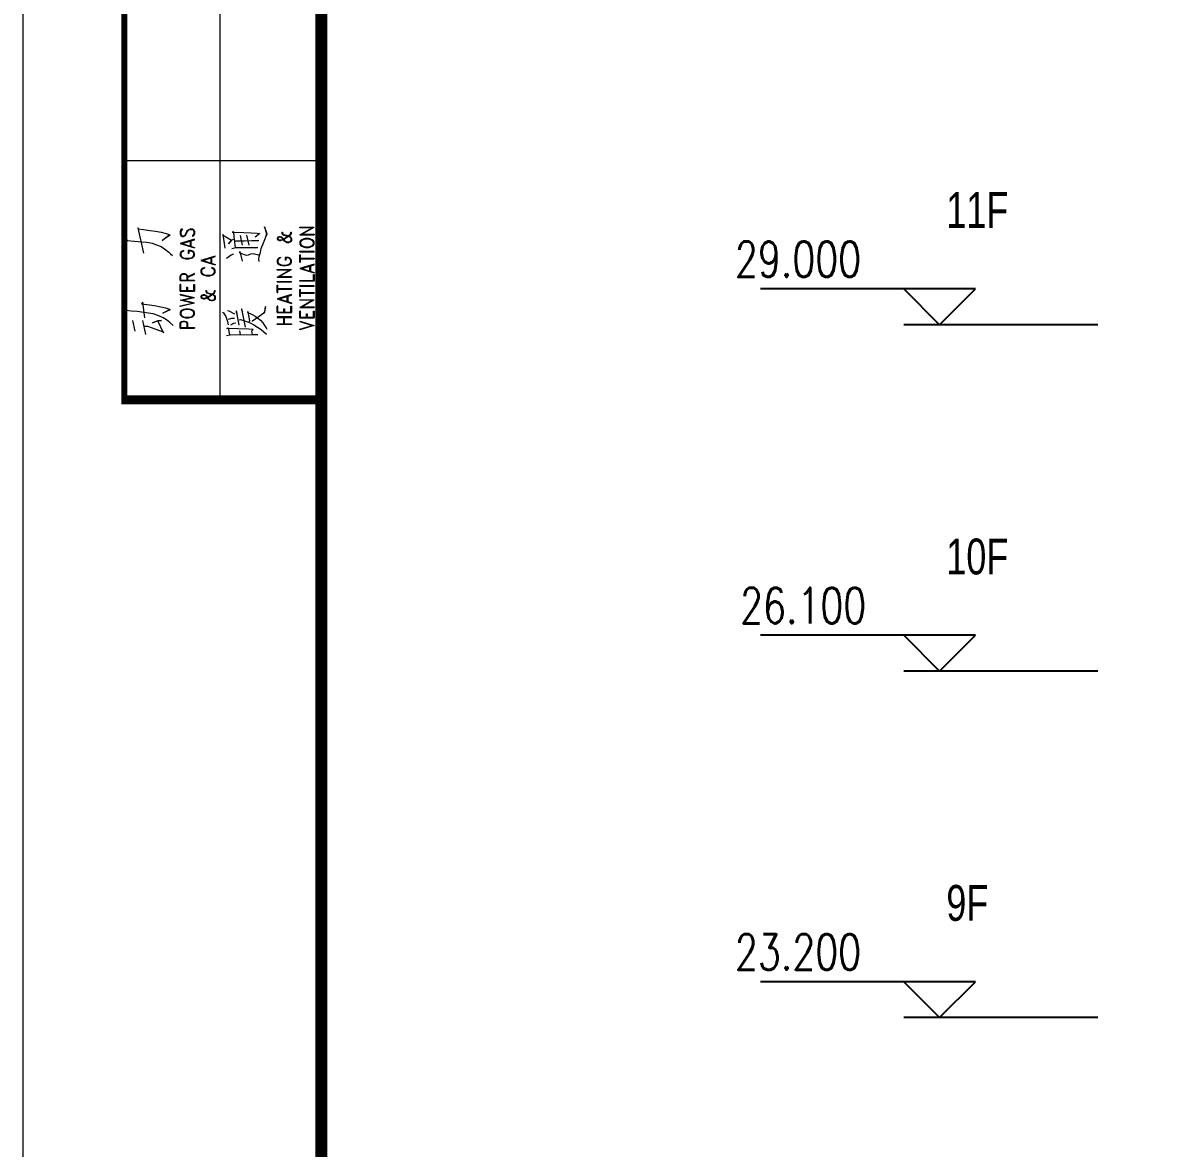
# Model space of a CAD drawing. Extents: x 1332633 to 1595679, y 264824 to 640777.
# Drawn here: x 1424807 to 1434321, y 296235 to 305657 of the extents above; entities that cross this region are included whole.
import ezdxf
from ezdxf.enums import TextEntityAlignment as Align

# ---------------------------------------------------------------- set-up
doc = ezdxf.new("R2010")
doc.units = 0
doc.header["$LTSCALE"] = 1000
doc.header["$MEASUREMENT"] = 0
doc.layers.add('_公共_图框', color=4, linetype='CONTINUOUS', lineweight=5)
doc.layers.add('PUB_TEXT', color=7, linetype='CONTINUOUS', lineweight=13)
for name, color, linetype in [('A-Hz1汉字注明（平、立面、房间名称等）', 7, 'CONTINUOUS'), ('DIM_ELEV', 3, 'CONTINUOUS'), ('hatch', 251, 'CONTINUOUS')]:
    doc.layers.add(name, color=color, linetype=linetype)
doc.styles.add('_TCH_DIM', font='SIMPLEX', dxfattribs={"width": 0.8, "bigfont": 'HZTXT'})
doc.styles.add('sunyat', font='3yromanc.shx', dxfattribs={"width": 0.75, "bigfont": '3yhztxt.shx'})
doc.styles.add('图框文字', font='SIMKAI.TTF')

# ---------------------------------------------------------------- blocks, each defined once
blk = doc.blocks.new('tk22')
at = {"layer": '_公共_图框'}
for p, q in [((-82350, 57200), (-82350, 35200)), ((-81500, 37200), (-83150, 37200)), ((-83033.3, 36639.7), (-83035.9, 36632.1)), ((-83035.9, 36632.1), (-82989.3, 36627)), ((-82985.9, 36427.9), (-83033.3, 36639.7)), ((-82665.5, 36632), (-82676.7, 36623)), ((-82665.5, 36632), (-82665.5, 36623)), ((-82608.3, 36627.8), (-82596.6, 36632)), ((-82596.6, 36632), (-82579.7, 36632)), ((-82579.7, 36632), (-82568.5, 36623)), ((-81975.9, 36648.2), (-81959.8, 36590.5)), ((-81953.9, 36590.5), (-81975.9, 36648.2)), ((-81681, 36646.5), (-81560.7, 36646.5)), ((-81681, 36641.4), (-81681, 36646.5)), ((-81577.6, 36641.4), (-81681, 36641.4)), ((-81681, 36582.1), (-81577.6, 36641.4)), ((-81664.1, 36587.2), (-81560.7, 36646.5)), ((-83136.7, 36523.6), (-83124, 36536.3)), ((-83124, 36536.3), (-83127.4, 36533.8)), ((-83127.4, 36533.8), (-83064.7, 36528.7)), ((-82989.3, 36627), (-82935.9, 36619.3)), ((-82935.9, 36619.3), (-82888.4, 36611.7)), ((-82888.4, 36611.7), (-82841, 36604.1)), ((-82841, 36604.1), (-82800.3, 36593.9)), ((-82831.7, 36533.8), (-82774.9, 36582.1)), ((-82765.6, 36579.5), (-82831.7, 36533.8)), ((-82800.3, 36593.9), (-82774.9, 36583.8)), ((-82774.9, 36583.8), (-82765.6, 36579.5)), ((-82676.7, 36623), (-82682.5, 36609.2)), ((-82682.5, 36609.2), (-82682.5, 36591.2)), ((-82682.5, 36591.2), (-82676.7, 36577.4)), ((-82562.7, 36545.6), (-82682.5, 36509.1)), ((-82670.8, 36618.8), (-82676.7, 36609.2)), ((-82676.7, 36609.2), (-82676.7, 36591.2)), ((-82676.7, 36591.2), (-82670.8, 36577.4)), ((-82676.7, 36577.4), (-82665.5, 36568.4)), ((-82665.5, 36623), (-82670.8, 36618.8)), ((-82670.8, 36577.4), (-82665.5, 36572.7)), ((-82665.5, 36572.7), (-82653.9, 36572.7)), ((-82665.5, 36568.4), (-82653.9, 36568.4)), ((-82665.5, 36509.1), (-82562.7, 36540.9)), ((-82653.9, 36572.7), (-82642.7, 36577.4)), ((-82653.9, 36568.4), (-82642.7, 36572.7)), ((-82642.7, 36577.4), (-82636.9, 36586.4)), ((-82642.7, 36572.7), (-82636.9, 36577.4)), ((-82636.9, 36586.4), (-82625.2, 36609.2)), ((-82636.9, 36577.4), (-82631.1, 36586.4)), ((-82631.1, 36586.4), (-82619.4, 36609.2)), ((-82625.2, 36609.2), (-82619.4, 36618.8)), ((-82619.4, 36618.8), (-82608.3, 36627.8)), ((-82619.4, 36609.2), (-82614.1, 36618.8)), ((-82614.1, 36618.8), (-82608.3, 36623)), ((-82608.3, 36623), (-82596.6, 36627.8)), ((-82596.6, 36627.8), (-82579.7, 36627.8)), ((-82591.3, 36481.5), (-82591.3, 36536.1)), ((-82579.7, 36627.8), (-82573.8, 36623)), ((-82573.8, 36582.2), (-82579.7, 36577.4)), ((-82568.5, 36577.4), (-82579.7, 36568.4)), ((-82579.7, 36577.4), (-82579.7, 36568.4)), ((-82573.8, 36623), (-82568.5, 36609.2)), ((-82568.5, 36591.2), (-82573.8, 36582.2)), ((-82568.5, 36623), (-82562.7, 36609.2)), ((-82568.5, 36609.2), (-82568.5, 36591.2)), ((-82562.7, 36591.2), (-82568.5, 36577.4)), ((-82562.7, 36609.2), (-82562.7, 36591.2)), ((-82562.7, 36540.9), (-82562.7, 36545.6)), ((-82321.6, 36585.5), (-82328.4, 36582.9)), ((-82328.4, 36582.9), (-82253, 36537.2)), ((-82306.3, 36469.4), (-82321.6, 36585.5)), ((-82277.5, 36507.5), (-82249.6, 36539.7)), ((-82253, 36537.2), (-82277.5, 36507.5)), ((-82249.6, 36539.7), (-82236.9, 36544.8)), ((-82233.5, 36608.3), (-82246.2, 36603.2)), ((-82246.2, 36603.2), (-82148.7, 36600.7)), ((-82230.9, 36565.1), (-82233.5, 36608.3)), ((-82224.1, 36520.2), (-82230.9, 36565.1)), ((-82161.4, 36494.8), (-82176.7, 36575.3)), ((-82148.7, 36600.7), (-82088.6, 36598.2)), ((-82142.8, 36532.9), (-82066.5, 36535.5)), ((-82104.7, 36494.8), (-82123.3, 36580.4)), ((-82088.6, 36598.2), (-82038.6, 36595.6)), ((-82044.5, 36530.4), (-82082.6, 36535.5)), ((-82066.5, 36535.5), (-82064, 36535.5)), ((-82064, 36535.5), (-82022.5, 36535.5)), ((-82016.6, 36593.1), (-82054.7, 36562.6)), ((-82022.5, 36535.5), (-82044.5, 36530.4)), ((-82038.6, 36595.6), (-82016.6, 36593.1)), ((-81985.2, 36515.1), (-81969.1, 36557.5)), ((-81969.1, 36557.5), (-81953.9, 36590.5)), ((-81959.8, 36590.5), (-81966.6, 36562.6)), ((-81864.9, 36561.7), (-81870.8, 36552.4)), ((-81870.8, 36552.4), (-81870.8, 36548.2)), ((-81870.8, 36548.2), (-81864.9, 36538.9)), ((-81853.9, 36566), (-81864.9, 36561.7)), ((-81859.8, 36561.7), (-81864.9, 36552.4)), ((-81853.9, 36561.7), (-81864.9, 36557.5)), ((-81864.9, 36552.4), (-81864.9, 36548.2)), ((-81864.9, 36548.2), (-81859.8, 36538.9)), ((-81864.9, 36543.1), (-81853.9, 36538.9)), ((-81864.9, 36538.9), (-81853.9, 36534.6)), ((-81842, 36566), (-81853.9, 36566)), ((-81842, 36561.7), (-81853.9, 36561.7)), ((-81853.9, 36538.9), (-81842, 36538.9)), ((-81853.9, 36534.6), (-81842, 36534.6)), ((-81831, 36561.7), (-81842, 36566)), ((-81831, 36557.5), (-81842, 36561.7)), ((-81842, 36538.9), (-81825.1, 36543.1)), ((-81842, 36534.6), (-81825.1, 36538.9)), ((-81831, 36603.2), (-81831, 36593.9)), ((-81831, 36603.2), (-81825.1, 36603.2)), ((-81831, 36593.9), (-81825.1, 36584.6)), ((-81819.1, 36552.4), (-81831, 36561.7)), ((-81825.1, 36552.4), (-81831, 36557.5)), ((-81825.1, 36603.2), (-81825.1, 36593.9)), ((-81825.1, 36593.9), (-81819.1, 36584.6)), ((-81825.1, 36588.8), (-81814, 36584.6)), ((-81825.1, 36584.6), (-81814, 36580.4)), ((-81825.1, 36543.1), (-81808.1, 36552.4)), ((-81808.1, 36529.5), (-81825.1, 36552.4)), ((-81825.1, 36538.9), (-81808.1, 36548.2)), ((-81802.2, 36529.5), (-81819.1, 36552.4)), ((-81814, 36584.6), (-81779.3, 36575.3)), ((-81814, 36580.4), (-81779.3, 36571.1)), ((-81808.1, 36552.4), (-81774.2, 36575.3)), ((-81808.1, 36548.2), (-81774.2, 36571.1)), ((-81779.3, 36575.3), (-81768.3, 36571.1)), ((-81779.3, 36571.1), (-81768.3, 36566)), ((-81774.2, 36575.3), (-81762.4, 36584.6)), ((-81774.2, 36571.1), (-81756.4, 36584.6)), ((-81768.3, 36571.1), (-81756.4, 36561.7)), ((-81768.3, 36566), (-81762.4, 36561.7)), ((-81762.4, 36584.6), (-81756.4, 36593.9)), ((-81762.4, 36561.7), (-81756.4, 36552.4)), ((-81756.4, 36534.6), (-81762.4, 36525.3)), ((-81756.4, 36603.2), (-81751.3, 36603.2)), ((-81756.4, 36593.9), (-81756.4, 36603.2)), ((-81756.4, 36584.6), (-81751.3, 36593.9)), ((-81756.4, 36561.7), (-81751.3, 36552.4)), ((-81756.4, 36552.4), (-81756.4, 36534.6)), ((-81751.3, 36534.6), (-81756.4, 36525.3)), ((-81751.3, 36593.9), (-81751.3, 36603.2)), ((-81751.3, 36552.4), (-81751.3, 36534.6)), ((-81681, 36582.1), (-81560.7, 36582.1)), ((-81664.1, 36541.4), (-81675.1, 36532.1)), ((-81652.2, 36541.4), (-81669.2, 36532.1)), ((-81664.1, 36587.2), (-81560.7, 36587.2)), ((-81652.2, 36545.6), (-81664.1, 36541.4)), ((-81635.3, 36550.7), (-81652.2, 36545.6)), ((-81635.3, 36545.6), (-81652.2, 36541.4)), ((-81606.4, 36550.7), (-81635.3, 36550.7)), ((-81606.4, 36545.6), (-81635.3, 36545.6)), ((-81589.5, 36545.6), (-81606.4, 36550.7)), ((-81589.5, 36541.4), (-81606.4, 36545.6)), ((-81577.6, 36541.4), (-81589.5, 36545.6)), ((-81572.6, 36532.1), (-81589.5, 36541.4)), ((-81566.6, 36532.1), (-81577.6, 36541.4)), ((-81560.7, 36587.2), (-81560.7, 36582.1)), ((-83064.7, 36528.7), (-83002, 36523.6)), ((-83002, 36523.6), (-82960.5, 36521.1)), ((-82960.5, 36521.1), (-82916.4, 36510.9)), ((-82916.4, 36510.9), (-82879.1, 36498.2)), ((-82879.1, 36498.2), (-82841, 36483.8)), ((-82841, 36483.8), (-82813, 36463.4)), ((-82813, 36463.4), (-82778.3, 36438)), ((-82778.3, 36438), (-82762.2, 36422.8)), ((-82682.5, 36509.1), (-82562.7, 36472.5)), ((-82665.5, 36444.9), (-82676.7, 36435.9)), ((-82665.5, 36440.1), (-82670.8, 36435.9)), ((-82665.5, 36509.1), (-82562.7, 36476.7)), ((-82653.9, 36449.7), (-82665.5, 36444.9)), ((-82653.9, 36444.9), (-82665.5, 36440.1)), ((-82653.9, 36449.7), (-82653.9, 36444.9)), ((-82614.1, 36449.7), (-82614.1, 36426.9)), ((-82591.3, 36449.7), (-82614.1, 36449.7)), ((-82608.3, 36444.9), (-82608.3, 36426.9)), ((-82591.3, 36444.9), (-82608.3, 36444.9)), ((-82596.6, 36486.3), (-82596.6, 36531.8)), ((-82579.7, 36444.9), (-82591.3, 36449.7)), ((-82579.7, 36440.1), (-82591.3, 36444.9)), ((-82568.5, 36435.9), (-82579.7, 36444.9)), ((-82573.8, 36435.9), (-82579.7, 36440.1)), ((-82562.7, 36476.7), (-82562.7, 36472.5)), ((-82249.6, 36466.8), (-82214.8, 36474.5)), ((-82218.2, 36474.5), (-82224.1, 36520.2)), ((-82220.8, 36532.9), (-82142.8, 36532.9)), ((-82214.8, 36474.5), (-82073.3, 36474.5)), ((-82180.1, 36442.3), (-82186.9, 36434.6)), ((-82161.4, 36360.9), (-82180.1, 36442.3)), ((-82054.7, 36469.4), (-82086, 36474.5)), ((-82073.3, 36474.5), (-82032.7, 36474.5)), ((-82032.7, 36474.5), (-82054.7, 36469.4)), ((-82010.6, 36434.6), (-82003.8, 36466.8)), ((-82003.8, 36466.8), (-81985.2, 36515.1)), ((-81797.1, 36520.2), (-81808.1, 36529.5)), ((-81797.1, 36525.3), (-81802.2, 36529.5)), ((-81785.2, 36520.2), (-81797.1, 36525.3)), ((-81785.2, 36516), (-81797.1, 36520.2)), ((-81774.2, 36520.2), (-81785.2, 36520.2)), ((-81774.2, 36516), (-81785.2, 36516)), ((-81762.4, 36525.3), (-81774.2, 36520.2)), ((-81762.4, 36520.2), (-81774.2, 36516)), ((-81756.4, 36525.3), (-81762.4, 36520.2)), ((-81675.1, 36532.1), (-81681, 36522.8)), ((-81681, 36522.8), (-81681, 36505)), ((-81681, 36505), (-81681, 36505)), ((-81681, 36505), (-81675.1, 36495.6)), ((-81681, 36444.8), (-81560.7, 36444.8)), ((-81681, 36440.6), (-81681, 36444.8)), ((-81681, 36440.6), (-81560.7, 36440.6)), ((-81669.2, 36532.1), (-81675.1, 36518.5)), ((-81675.1, 36518.5), (-81675.1, 36509.2)), ((-81675.1, 36509.2), (-81675.1, 36509.2)), ((-81675.1, 36509.2), (-81669.2, 36495.6)), ((-81675.1, 36495.6), (-81664.1, 36486.3)), ((-81669.2, 36495.6), (-81652.2, 36486.3)), ((-81664.1, 36486.3), (-81652.2, 36482.1)), ((-81652.2, 36486.3), (-81635.3, 36482.1)), ((-81652.2, 36482.1), (-81635.3, 36477)), ((-81635.3, 36482.1), (-81606.4, 36482.1)), ((-81635.3, 36477), (-81606.4, 36477)), ((-81606.4, 36482.1), (-81589.5, 36486.3)), ((-81606.4, 36477), (-81589.5, 36482.1)), ((-81589.5, 36486.3), (-81572.6, 36495.6)), ((-81589.5, 36482.1), (-81577.6, 36486.3)), ((-81577.6, 36486.3), (-81566.6, 36495.6)), ((-81566.6, 36518.5), (-81572.6, 36532.1)), ((-81572.6, 36495.6), (-81566.6, 36509.2)), ((-81560.7, 36522.8), (-81566.6, 36532.1)), ((-81566.6, 36509.2), (-81566.6, 36518.5)), ((-81566.6, 36495.6), (-81560.7, 36505)), ((-81560.7, 36505), (-81560.7, 36522.8)), ((-81560.7, 36440.6), (-81560.7, 36444.8)), ((-82762.2, 36422.8), (-82746.9, 36407.5)), ((-82676.7, 36435.9), (-82682.5, 36426.9)), ((-82682.5, 36426.9), (-82682.5, 36408.3)), ((-82682.5, 36408.3), (-82676.7, 36399.3)), ((-82670.8, 36435.9), (-82676.7, 36426.9)), ((-82676.7, 36426.9), (-82676.7, 36408.3)), ((-82676.7, 36408.3), (-82670.8, 36399.3)), ((-82676.7, 36399.3), (-82665.5, 36390.3)), ((-82670.8, 36399.3), (-82665.5, 36394.6)), ((-82665.5, 36394.6), (-82653.9, 36390.3)), ((-82665.5, 36390.3), (-82653.9, 36385.5)), ((-82653.9, 36390.3), (-82636.9, 36385.5)), ((-82653.9, 36385.5), (-82636.9, 36380.8)), ((-82636.9, 36385.5), (-82608.3, 36385.5)), ((-82636.9, 36380.8), (-82608.3, 36380.8)), ((-82608.3, 36426.9), (-82614.1, 36426.9)), ((-82608.3, 36385.5), (-82591.3, 36390.3)), ((-82608.3, 36380.8), (-82591.3, 36385.5)), ((-82591.3, 36390.3), (-82579.7, 36394.6)), ((-82591.3, 36385.5), (-82579.7, 36390.3)), ((-82579.7, 36394.6), (-82573.8, 36399.3)), ((-82579.7, 36390.3), (-82568.5, 36399.3)), ((-82568.5, 36426.9), (-82573.8, 36435.9)), ((-82573.8, 36399.3), (-82568.5, 36408.3)), ((-82562.7, 36426.9), (-82568.5, 36435.9)), ((-82568.5, 36408.3), (-82568.5, 36426.9)), ((-82568.5, 36399.3), (-82562.7, 36408.3)), ((-82562.7, 36408.3), (-82562.7, 36426.9)), ((-82388, 36403.5), (-82507.8, 36366.9)), ((-82507.8, 36366.9), (-82388, 36330.5)), ((-82490.8, 36366.9), (-82388, 36399.1)), ((-82490.8, 36366.9), (-82388, 36334.9)), ((-82422.2, 36344.2), (-82422.2, 36389.8)), ((-82416.5, 36339.5), (-82416.5, 36394.4)), ((-82388, 36399.1), (-82388, 36403.5)), ((-82293.6, 36386.3), (-82255.5, 36414.3)), ((-82255.5, 36414.3), (-82233.5, 36421.9)), ((-82186.9, 36434.6), (-82167.4, 36427)), ((-82167.4, 36427), (-82139.4, 36414.3)), ((-82139.4, 36414.3), (-82126.7, 36411.8)), ((-82126.7, 36411.8), (-82110.6, 36414.3)), ((-82110.6, 36414.3), (-82092, 36421.9)), ((-82092, 36421.9), (-82069.9, 36424.5)), ((-82069.9, 36424.5), (-82038.6, 36416.8)), ((-82038.6, 36416.8), (-82019.9, 36411.8)), ((-82022.5, 36378.7), (-82019.9, 36401.6)), ((-82019.9, 36358.4), (-82022.5, 36378.7)), ((-82019.9, 36401.6), (-82010.6, 36434.6)), ((-81864.9, 36378.7), (-81870.8, 36370.2)), ((-81870.8, 36370.2), (-81870.8, 36351.6)), ((-81870.8, 36351.6), (-81864.9, 36342.3)), ((-81853.9, 36388), (-81864.9, 36378.7)), ((-81859.8, 36378.7), (-81864.9, 36370.2)), ((-81864.9, 36370.2), (-81864.9, 36351.6)), ((-81864.9, 36351.6), (-81859.8, 36342.3)), ((-81853.9, 36383.8), (-81859.8, 36378.7)), ((-81842, 36392.3), (-81853.9, 36388)), ((-81842, 36388), (-81853.9, 36383.8)), ((-81842, 36392.3), (-81842, 36388)), ((-81802.2, 36392.3), (-81802.2, 36370.2)), ((-81779.3, 36392.3), (-81802.2, 36392.3)), ((-81797.1, 36370.2), (-81802.2, 36370.2)), ((-81797.1, 36388), (-81797.1, 36370.2)), ((-81779.3, 36388), (-81797.1, 36388)), ((-81768.3, 36388), (-81779.3, 36392.3)), ((-81768.3, 36383.8), (-81779.3, 36388)), ((-81756.4, 36378.7), (-81768.3, 36388)), ((-81762.4, 36378.7), (-81768.3, 36383.8)), ((-81756.4, 36370.2), (-81762.4, 36378.7)), ((-81762.4, 36342.3), (-81756.4, 36351.6)), ((-81751.3, 36370.2), (-81756.4, 36378.7)), ((-81756.4, 36351.6), (-81756.4, 36370.2)), ((-81756.4, 36342.3), (-81751.3, 36351.6)), ((-81751.3, 36351.6), (-81751.3, 36370.2)), ((-81681, 36413.4), (-81675.1, 36413.4)), ((-81681, 36354.1), (-81681, 36413.4)), ((-81681, 36354.1), (-81675.1, 36354.1)), ((-81675.1, 36354.1), (-81675.1, 36413.4)), ((-81675.1, 36385.5), (-81560.7, 36385.5)), ((-81675.1, 36381.3), (-81560.7, 36381.3)), ((-81560.7, 36385.5), (-81560.7, 36381.3)), ((-82682.5, 36235), (-82676.7, 36248.2)), ((-82676.7, 36248.2), (-82670.8, 36253)), ((-82676.7, 36235), (-82670.8, 36248.2)), ((-82670.8, 36253), (-82659.7, 36257.8)), ((-82670.8, 36248.2), (-82659.7, 36253)), ((-82659.7, 36257.8), (-82642.7, 36257.8)), ((-82659.7, 36253), (-82642.7, 36253)), ((-82642.7, 36257.8), (-82631.1, 36253)), ((-82642.7, 36253), (-82631.1, 36248.2)), ((-82631.1, 36253), (-82625.2, 36248.2)), ((-82631.1, 36248.2), (-82625.2, 36235)), ((-82625.2, 36248.2), (-82619.4, 36235)), ((-82562.7, 36257.8), (-82619.4, 36230.2)), ((-82619.4, 36225.5), (-82562.7, 36253)), ((-82562.7, 36253), (-82562.7, 36257.8)), ((-82502.3, 36293.9), (-82507.8, 36284.8)), ((-82507.8, 36284.8), (-82507.8, 36266.5)), ((-82507.8, 36266.5), (-82502.3, 36257.2)), ((-82490.8, 36302.9), (-82502.3, 36293.9)), ((-82496.5, 36293.9), (-82502.3, 36284.8)), ((-82502.3, 36284.8), (-82502.3, 36266.5)), ((-82502.3, 36266.5), (-82496.5, 36257.2)), ((-82502.3, 36257.2), (-82490.8, 36248.2)), ((-82490.8, 36298.5), (-82496.5, 36293.9)), ((-82496.5, 36257.2), (-82479.3, 36248.2)), ((-82479.3, 36307.5), (-82490.8, 36302.9)), ((-82479.3, 36302.9), (-82490.8, 36298.5)), ((-82490.8, 36248.2), (-82479.3, 36243.6)), ((-82479.3, 36307.5), (-82479.3, 36302.9)), ((-82479.3, 36248.2), (-82462.1, 36243.6)), ((-82433.7, 36243.6), (-82416.5, 36248.2)), ((-82416.5, 36302.9), (-82416.5, 36307.5)), ((-82405.2, 36302.9), (-82416.5, 36307.5)), ((-82405.2, 36298.5), (-82416.5, 36302.9)), ((-82416.5, 36248.2), (-82399.5, 36257.2)), ((-82416.5, 36243.6), (-82405.2, 36248.2)), ((-82393.8, 36293.9), (-82405.2, 36302.9)), ((-82399.5, 36293.9), (-82405.2, 36298.5)), ((-82405.2, 36248.2), (-82393.8, 36257.2)), ((-82393.8, 36284.8), (-82399.5, 36293.9)), ((-82399.5, 36257.2), (-82393.8, 36266.5)), ((-82388, 36284.8), (-82393.8, 36293.9)), ((-82393.8, 36266.5), (-82393.8, 36284.8)), ((-82393.8, 36257.2), (-82388, 36266.5)), ((-82388, 36334.9), (-82388, 36330.5)), ((-82388, 36266.5), (-82388, 36284.8)), ((-81870.8, 36292.3), (-81751.3, 36292.3)), ((-81870.8, 36287.2), (-81870.8, 36292.3)), ((-81768.3, 36287.2), (-81870.8, 36287.2)), ((-81870.8, 36227.9), (-81768.3, 36287.2)), ((-81864.9, 36342.3), (-81853.9, 36333)), ((-81859.8, 36342.3), (-81853.9, 36338)), ((-81853.9, 36338), (-81842, 36333)), ((-81853.9, 36333), (-81842, 36328.7)), ((-81853.9, 36233), (-81751.3, 36292.3)), ((-81842, 36333), (-81825.1, 36328.7)), ((-81842, 36328.7), (-81825.1, 36324.5)), ((-81825.1, 36328.7), (-81797.1, 36328.7)), ((-81825.1, 36324.5), (-81797.1, 36324.5)), ((-81797.1, 36328.7), (-81779.3, 36333)), ((-81797.1, 36324.5), (-81779.3, 36328.7)), ((-81779.3, 36333), (-81768.3, 36338)), ((-81779.3, 36328.7), (-81768.3, 36333)), ((-81768.3, 36338), (-81762.4, 36342.3)), ((-81768.3, 36333), (-81756.4, 36342.3)), ((-81560.7, 36335.5), (-81681, 36299.1)), ((-81681, 36299.1), (-81560.7, 36262.6)), ((-81664.1, 36299.1), (-81560.7, 36331.3)), ((-81664.1, 36299.1), (-81560.7, 36266.9)), ((-81595.4, 36276.2), (-81595.4, 36321.9)), ((-81589.5, 36271.9), (-81589.5, 36326.2)), ((-81566.6, 36249.1), (-81560.7, 36249.1)), ((-81566.6, 36198.2), (-81566.6, 36249.1)), ((-81560.7, 36331.3), (-81560.7, 36335.5)), ((-81560.7, 36266.9), (-81560.7, 36262.6)), ((-81560.7, 36249.1), (-81560.7, 36194)), ((-82682.5, 36198.4), (-82682.5, 36235)), ((-82682.5, 36198.4), (-82562.7, 36198.4)), ((-82676.7, 36166.1), (-82682.5, 36166.1)), ((-82682.5, 36111.5), (-82682.5, 36166.1)), ((-82676.7, 36202.7), (-82676.7, 36235)), ((-82676.7, 36202.7), (-82562.7, 36202.7)), ((-82676.7, 36115.7), (-82676.7, 36166.1)), ((-82625.2, 36235), (-82625.2, 36202.7)), ((-82619.4, 36235), (-82619.4, 36202.7)), ((-82568.5, 36166.1), (-82562.7, 36166.1)), ((-82568.5, 36115.7), (-82568.5, 36166.1)), ((-82562.7, 36202.7), (-82562.7, 36198.4)), ((-82562.7, 36166.1), (-82562.7, 36111.5)), ((-82479.3, 36243.6), (-82462.1, 36238.9)), ((-82462.1, 36243.6), (-82433.7, 36243.6)), ((-82462.1, 36238.9), (-82433.7, 36238.9)), ((-82433.7, 36238.9), (-82416.5, 36243.6)), ((-81870.8, 36227.9), (-81751.3, 36227.9)), ((-81870.8, 36191.5), (-81751.3, 36191.5)), ((-81870.8, 36187.2), (-81870.8, 36191.5)), ((-81870.8, 36187.2), (-81751.3, 36187.2)), ((-81870.8, 36159.3), (-81864.9, 36159.3)), ((-81870.8, 36099.9), (-81870.8, 36159.3)), ((-81864.9, 36099.9), (-81864.9, 36159.3)), ((-81853.9, 36233), (-81751.3, 36233)), ((-81751.3, 36233), (-81751.3, 36227.9)), ((-81751.3, 36187.2), (-81751.3, 36191.5)), ((-81681, 36198.2), (-81566.6, 36198.2)), ((-81681, 36194), (-81681, 36198.2)), ((-81560.7, 36194), (-81681, 36194)), ((-81681, 36157.6), (-81560.7, 36157.6)), ((-81681, 36152.5), (-81681, 36157.6)), ((-81560.7, 36194), (-81560.7, 36194)), ((-81560.7, 36152.5), (-81560.7, 36157.6)), ((-82682.5, 36111.5), (-82562.7, 36111.5)), ((-82682.5, 36083.9), (-82562.7, 36056.4)), ((-82682.5, 36083.9), (-82682.5, 36079.2)), ((-82682.5, 36079.2), (-82579.7, 36056.4)), ((-82676.7, 36115.7), (-82568.5, 36115.7)), ((-82625.2, 36143.3), (-82619.4, 36143.3)), ((-82625.2, 36115.7), (-82625.2, 36143.3)), ((-82619.4, 36143.3), (-82619.4, 36115.7)), ((-82502.3, 36074.6), (-82507.8, 36065.4)), ((-82507.8, 36065.4), (-82507.8, 36060.7)), ((-82507.8, 36060.7), (-82502.3, 36051.7)), ((-82490.8, 36079), (-82502.3, 36074.6)), ((-82496.5, 36074.6), (-82502.3, 36065.4)), ((-82490.8, 36074.6), (-82502.3, 36070)), ((-82502.3, 36065.4), (-82502.3, 36060.7)), ((-82502.3, 36060.7), (-82496.5, 36051.7)), ((-82479.3, 36079), (-82490.8, 36079)), ((-82479.3, 36074.6), (-82490.8, 36074.6)), ((-82467.9, 36074.6), (-82479.3, 36079)), ((-82467.9, 36070), (-82479.3, 36074.6)), ((-82467.9, 36115.6), (-82462.1, 36115.6)), ((-82467.9, 36115.6), (-82467.9, 36106.6)), ((-82467.9, 36106.6), (-82462.1, 36097.3)), ((-82456.4, 36065.4), (-82467.9, 36074.6)), ((-82462.1, 36065.4), (-82467.9, 36070)), ((-82462.1, 36115.6), (-82462.1, 36106.6)), ((-82462.1, 36106.6), (-82456.4, 36097.3)), ((-82462.1, 36102), (-82450.9, 36097.3)), ((-82462.1, 36097.3), (-82450.9, 36092.7)), ((-82462.1, 36056.3), (-82445.1, 36065.4)), ((-82445.1, 36042.6), (-82462.1, 36065.4)), ((-82462.1, 36051.7), (-82445.1, 36060.7)), ((-82439.4, 36042.6), (-82456.4, 36065.4)), ((-82450.9, 36097.3), (-82416.5, 36088.3)), ((-82450.9, 36092.7), (-82416.5, 36083.7)), ((-82445.1, 36065.4), (-82410.7, 36088.3)), ((-82445.1, 36060.7), (-82410.7, 36083.7)), ((-82416.5, 36088.3), (-82405.2, 36083.7)), ((-82416.5, 36083.7), (-82405.2, 36079)), ((-82410.7, 36088.3), (-82399.5, 36097.3)), ((-82410.7, 36083.7), (-82393.8, 36097.3)), ((-82405.2, 36083.7), (-82393.8, 36074.6)), ((-82405.2, 36079), (-82399.5, 36074.6)), ((-82399.5, 36097.3), (-82393.8, 36106.6)), ((-82399.5, 36074.6), (-82393.8, 36065.4)), ((-82393.8, 36115.6), (-82388, 36115.6)), ((-82393.8, 36106.6), (-82393.8, 36115.6)), ((-82393.8, 36097.3), (-82388, 36106.6)), ((-82393.8, 36074.6), (-82388, 36065.4)), ((-82393.8, 36065.4), (-82393.8, 36047.1)), ((-82388, 36106.6), (-82388, 36115.6)), ((-82388, 36065.4), (-82388, 36047.1)), ((-81870.8, 36099.9), (-81864.9, 36099.9)), ((-81751.3, 36082.1), (-81870.8, 36045.7)), ((-81864.9, 36132.1), (-81751.3, 36132.1)), ((-81864.9, 36127.9), (-81751.3, 36127.9)), ((-81853.9, 36045.7), (-81751.3, 36077.1)), ((-81785.2, 36022.8), (-81785.2, 36068.6)), ((-81779.3, 36017.8), (-81779.3, 36072.8)), ((-81751.3, 36132.1), (-81751.3, 36127.9)), ((-81751.3, 36077.1), (-81751.3, 36082.1)), ((-81681, 36152.5), (-81560.7, 36152.5)), ((-81681, 36125.4), (-81675.1, 36125.4)), ((-81681, 36066), (-81681, 36125.4)), ((-81681, 36066), (-81675.1, 36066)), ((-81675.1, 36066), (-81675.1, 36125.4)), ((-81675.1, 36098.2), (-81560.7, 36098.2)), ((-81675.1, 36093.2), (-81560.7, 36093.2)), ((-81560.7, 36098.2), (-81560.7, 36093.2)), ((-82995.2, 36017.8), (-83004.5, 36005)), ((-83004.5, 36005), (-82960.5, 36000)), ((-82976.6, 35886.4), (-82995.2, 36017.8)), ((-82960.5, 36000), (-82897.8, 35989.8)), ((-82897.8, 35989.8), (-82844.4, 35979.6)), ((-82844.4, 35979.6), (-82803.7, 35969.5)), ((-82803.7, 35969.5), (-82771.5, 35959.3)), ((-82682.5, 36033.6), (-82579.7, 36056.4)), ((-82579.7, 36010.8), (-82682.5, 36033.6)), ((-82682.5, 35988), (-82579.7, 36010.8)), ((-82562.7, 36010.8), (-82682.5, 35983.2)), ((-82682.5, 35983.2), (-82682.5, 35988)), ((-82665.5, 36033.6), (-82562.7, 36056.4)), ((-82562.7, 36010.8), (-82665.5, 36033.6)), ((-82502.3, 36056.3), (-82490.8, 36051.7)), ((-82502.3, 36051.7), (-82490.8, 36047.1)), ((-82490.8, 36051.7), (-82479.3, 36051.7)), ((-82490.8, 36047.1), (-82479.3, 36047.1)), ((-82479.3, 36051.7), (-82462.1, 36056.3)), ((-82479.3, 36047.1), (-82462.1, 36051.7)), ((-82433.7, 36033.4), (-82445.1, 36042.6)), ((-82433.7, 36038), (-82439.4, 36042.6)), ((-82422.2, 36033.4), (-82433.7, 36038)), ((-82422.2, 36028.7), (-82433.7, 36033.4)), ((-82410.7, 36033.4), (-82422.2, 36033.4)), ((-82410.7, 36028.7), (-82422.2, 36028.7)), ((-82399.5, 36038), (-82410.7, 36033.4)), ((-82399.5, 36033.4), (-82410.7, 36028.7)), ((-82393.8, 36047.1), (-82399.5, 36038)), ((-82393.8, 36038), (-82399.5, 36033.4)), ((-82388, 36047.1), (-82393.8, 36038)), ((-82164.8, 35963.5), (-82167.4, 35955.9)), ((-82136, 35809.3), (-82164.8, 35963.5)), ((-81969.1, 35981.3), (-81975.9, 35938.1)), ((-81972.5, 35935.6), (-81969.1, 35981.3)), ((-81870.8, 36045.7), (-81751.3, 36008.4)), ((-81864.9, 35985.6), (-81870.8, 35985.6)), ((-81870.8, 35931.3), (-81870.8, 35985.6)), ((-81864.9, 35935.6), (-81864.9, 35985.6)), ((-81853.9, 36045.7), (-81751.3, 36013.5)), ((-81814, 35963.5), (-81808.1, 35963.5)), ((-81814, 35935.6), (-81814, 35963.5)), ((-81808.1, 35963.5), (-81808.1, 35935.6)), ((-81756.4, 35985.6), (-81751.3, 35985.6)), ((-81756.4, 35935.6), (-81756.4, 35985.6)), ((-81751.3, 36013.5), (-81751.3, 36008.4)), ((-81751.3, 35985.6), (-81751.3, 35931.3)), ((-81681, 36038.9), (-81560.7, 36038.9)), ((-81681, 36033.9), (-81681, 36038.9)), ((-81577.6, 36033.9), (-81681, 36033.9)), ((-81681, 35974.5), (-81577.6, 36033.9)), ((-81681, 35974.5), (-81560.7, 35974.5)), ((-81664.1, 35978.8), (-81560.7, 36038.9)), ((-81664.1, 35978.8), (-81560.7, 35978.8)), ((-81560.7, 35978.8), (-81560.7, 35974.5)), ((-83092.6, 35944), (-83134.2, 35949.1)), ((-83042.7, 35939.8), (-83092.6, 35944)), ((-82985.9, 35932.2), (-83042.7, 35939.8)), ((-82947.8, 35927.1), (-82985.9, 35932.2)), ((-82907.1, 35919.5), (-82947.8, 35927.1)), ((-82859.6, 35904.2), (-82907.1, 35919.5)), ((-82825.7, 35886.4), (-82859.6, 35904.2)), ((-82828.3, 35927.1), (-82771.5, 35956.7)), ((-82765.6, 35954.2), (-82828.3, 35927.1)), ((-82796.9, 35871.2), (-82825.7, 35886.4)), ((-82769, 35849.1), (-82796.9, 35871.2)), ((-82771.5, 35959.3), (-82765.6, 35954.2)), ((-82676.7, 35942.4), (-82682.5, 35933.4)), ((-82682.5, 35933.4), (-82682.5, 35914.8)), ((-82682.5, 35914.8), (-82682.5, 35914.8)), ((-82682.5, 35914.8), (-82676.7, 35905.8)), ((-82665.5, 35951.4), (-82676.7, 35942.4)), ((-82670.8, 35942.4), (-82676.7, 35928.6)), ((-82676.7, 35928.6), (-82676.7, 35919.6)), ((-82676.7, 35919.6), (-82676.7, 35919.6)), ((-82676.7, 35919.6), (-82670.8, 35905.8)), ((-82676.7, 35905.8), (-82665.5, 35896.8)), ((-82653.9, 35951.4), (-82670.8, 35942.4)), ((-82670.8, 35905.8), (-82653.9, 35896.8)), ((-82653.9, 35956.2), (-82665.5, 35951.4)), ((-82665.5, 35896.8), (-82653.9, 35892)), ((-82636.9, 35960.4), (-82653.9, 35956.2)), ((-82636.9, 35956.2), (-82653.9, 35951.4)), ((-82653.9, 35896.8), (-82636.9, 35892)), ((-82653.9, 35892), (-82636.9, 35887.3)), ((-82608.3, 35960.4), (-82636.9, 35960.4)), ((-82608.3, 35956.2), (-82636.9, 35956.2)), ((-82636.9, 35892), (-82608.3, 35892)), ((-82636.9, 35887.3), (-82608.3, 35887.3)), ((-82591.3, 35956.2), (-82608.3, 35960.4)), ((-82591.3, 35951.4), (-82608.3, 35956.2)), ((-82608.3, 35892), (-82591.3, 35896.8)), ((-82608.3, 35887.3), (-82591.3, 35892)), ((-82579.7, 35951.4), (-82591.3, 35956.2)), ((-82573.8, 35942.4), (-82591.3, 35951.4)), ((-82591.3, 35896.8), (-82573.8, 35905.8)), ((-82591.3, 35892), (-82579.7, 35896.8)), ((-82568.5, 35942.4), (-82579.7, 35951.4)), ((-82579.7, 35896.8), (-82568.5, 35905.8)), ((-82568.5, 35928.6), (-82573.8, 35942.4)), ((-82573.8, 35905.8), (-82568.5, 35919.6)), ((-82562.7, 35933.4), (-82568.5, 35942.4)), ((-82568.5, 35919.6), (-82568.5, 35928.6)), ((-82568.5, 35905.8), (-82562.7, 35914.8)), ((-82562.7, 35914.8), (-82562.7, 35933.4)), ((-82328.4, 35935.6), (-82319, 35927.9)), ((-82319, 35927.9), (-82299.6, 35897.4)), ((-82299.6, 35897.4), (-82286.8, 35857.6)), ((-82286.8, 35948.3), (-82275, 35945.7)), ((-82277.5, 35875.4), (-82249.6, 35883)), ((-82275, 35945.7), (-82227.5, 35920.3)), ((-82249.6, 35883), (-82240.2, 35883)), ((-82240.2, 35883), (-82227.5, 35883)), ((-82211.4, 35945.7), (-82214.8, 35938.1)), ((-82214.8, 35938.1), (-82205.5, 35922.9)), ((-82189.4, 35824.6), (-82211.4, 35945.7)), ((-82189.4, 35870.3), (-82176.7, 35872.9)), ((-82176.7, 35872.9), (-82126.7, 35857.6)), ((-82167.4, 35955.9), (-82161.4, 35938.1)), ((-82114, 35938.1), (-82120.8, 35935.6)), ((-82120.8, 35935.6), (-82079.3, 35915.2)), ((-82098.7, 35862.7), (-82114, 35938.1)), ((-82079.3, 35915.2), (-82054.7, 35900)), ((-82076.7, 35862.7), (-81972.5, 35935.6)), ((-82054.7, 35900), (-82035.2, 35888.1)), ((-82035.2, 35888.1), (-82010.6, 35867.8)), ((-82010.6, 35867.8), (-81991.1, 35844.9)), ((-81975.9, 35938.1), (-81988.6, 35922.9)), ((-81870.8, 35931.3), (-81751.3, 35931.3)), ((-81870.8, 35894.9), (-81870.8, 35894.9)), ((-81751.3, 35894.9), (-81870.8, 35894.9)), ((-81870.8, 35894.9), (-81870.8, 35889.8)), ((-81870.8, 35889.8), (-81751.3, 35889.8)), ((-81864.9, 35935.6), (-81756.4, 35935.6)), ((-81814, 35835.6), (-81814, 35889.8)), ((-81808.1, 35835.6), (-81808.1, 35889.8)), ((-81751.3, 35889.8), (-81751.3, 35894.9)), ((-81675.1, 35942.3), (-81681, 35942.3)), ((-81681, 35888.1), (-81681, 35942.3)), ((-81681, 35888.1), (-81560.7, 35888.1)), ((-81675.1, 35892.3), (-81675.1, 35942.3)), ((-81675.1, 35892.3), (-81566.6, 35892.3)), ((-81623.4, 35919.5), (-81618.3, 35919.5)), ((-81623.4, 35892.3), (-81623.4, 35919.5)), ((-81618.3, 35919.5), (-81618.3, 35892.3)), ((-81566.6, 35942.3), (-81560.7, 35942.3)), ((-81566.6, 35892.3), (-81566.6, 35942.3)), ((-81560.7, 35942.3), (-81560.7, 35888.1)), ((-83057.9, 35775.4), (-83077.4, 35863.5)), ((-82969.8, 35748.3), (-82995.2, 35866.1)), ((-82980, 35818.6), (-82954.5, 35816.1)), ((-82954.5, 35816.1), (-82825.7, 35770.3)), ((-82913.9, 35844.1), (-82866.4, 35863.5)), ((-82869.8, 35861), (-82913.9, 35844.1)), ((-82837.6, 35866.1), (-82879.1, 35855.9)), ((-82822.4, 35760.2), (-82869.8, 35861)), ((-82866.4, 35863.5), (-82837.6, 35866.1)), ((-82740.2, 35823.7), (-82769, 35849.1)), ((-82682.5, 35841.7), (-82676.7, 35850.7)), ((-82682.5, 35800.9), (-82682.5, 35841.7)), ((-82682.5, 35800.9), (-82562.7, 35800.9)), ((-82676.7, 35850.7), (-82670.8, 35855.5)), ((-82676.7, 35841.7), (-82670.8, 35850.7)), ((-82676.7, 35805.1), (-82676.7, 35841.7)), ((-82676.7, 35805.1), (-82562.7, 35805.1)), ((-82670.8, 35855.5), (-82659.7, 35860.2)), ((-82670.8, 35850.7), (-82659.7, 35855.5)), ((-82659.7, 35860.2), (-82642.7, 35860.2)), ((-82659.7, 35855.5), (-82642.7, 35855.5)), ((-82642.7, 35860.2), (-82631.1, 35855.5)), ((-82642.7, 35855.5), (-82631.1, 35850.7)), ((-82631.1, 35855.5), (-82625.2, 35850.7)), ((-82631.1, 35850.7), (-82625.2, 35841.7)), ((-82625.2, 35850.7), (-82619.4, 35841.7)), ((-82625.2, 35841.7), (-82625.2, 35805.1)), ((-82619.4, 35841.7), (-82619.4, 35805.1)), ((-82562.7, 35805.1), (-82562.7, 35800.9)), ((-82290.2, 35797.4), (-82280.9, 35802.5)), ((-82108.1, 35792.4), (-82290.2, 35797.4)), ((-82286.8, 35857.6), (-82280.9, 35827.1)), ((-82280.9, 35802.5), (-82268.2, 35744.1)), ((-82258.9, 35829.6), (-82233.5, 35842.4)), ((-82233.5, 35842.4), (-82214.8, 35844.9)), ((-82176.7, 35746.6), (-82183.5, 35777.1)), ((-82126.7, 35857.6), (-82095.4, 35844.9)), ((-82069.9, 35789.8), (-82108.1, 35792.4)), ((-82104.7, 35852.5), (-82098.7, 35862.7)), ((-82095.4, 35844.9), (-82066.5, 35829.6)), ((-82082.6, 35777.1), (-82069.9, 35789.8)), ((-82076.7, 35744.1), (-82082.6, 35777.1)), ((-82076.7, 35857.6), (-82076.7, 35862.7)), ((-82066.5, 35829.6), (-82035.2, 35809.3)), ((-82035.2, 35809.3), (-82003.8, 35789.8)), ((-82003.8, 35789.8), (-81981.8, 35769.5)), ((-81991.1, 35844.9), (-81975.9, 35822)), ((-81975.9, 35822), (-81963.2, 35804.2)), ((-81963.2, 35804.2), (-81956.4, 35792.4)), ((-81870.8, 35835.6), (-81751.3, 35835.6)), ((-81870.8, 35830.5), (-81870.8, 35835.6)), ((-81751.3, 35830.5), (-81870.8, 35830.5)), ((-81751.3, 35835.6), (-81751.3, 35830.5)), ((-81751.3, 35830.5), (-81751.3, 35830.5)), ((-81681, 35860.1), (-81560.7, 35823.7)), ((-81681, 35860.1), (-81681, 35855.9)), ((-81681, 35855.9), (-81577.6, 35823.7)), ((-81681, 35791.5), (-81577.6, 35823.7)), ((-81560.7, 35823.7), (-81681, 35787.3)), ((-81681, 35787.3), (-81681, 35791.5)), ((-82825.7, 35770.3), (-82822.4, 35760.2)), ((-82293.6, 35739), (-82264.8, 35744.1)), ((-82264.8, 35744.1), (-82079.3, 35746.6)), ((-82079.3, 35746.6), (-82032.7, 35744.1)), ((-82032.7, 35744.1), (-82076.7, 35744.1)), ((-81981.8, 35769.5), (-81959.8, 35749.2))]:
    blk.add_line(p, q, dxfattribs=at)
blk.add_lwpolyline([(-84000, 0), (0, 0), (0, 59400), (-84000, 59400)], close=True, dxfattribs=at)
blk.add_lwpolyline([(-81500, 58400, 50, 50, 0), (-83150, 58400, 50, 50, 0), (-83150, 35200, 75, 75, 0), (-81500, 35200, 75, 75, 0)], format="xyseb", dxfattribs=at)
at = {"layer": '_公共_图框', "const_width": 100}
blk.add_lwpolyline([(-81500, 1000), (-1000, 1000), (-1000, 58400), (-81500, 58400)], close=True, dxfattribs=at)
at = {"layer": '_公共_图框', "style": '图框文字'}
for tag, height, p in [('建设单位', 500, (-5000, 38300)), ('合作单位', 500, (-5054, 33683.2)), ('项目名称', 500, (-5000, 30300)), ('项目编号', 500, (-5000, 26300)), ('建筑', 350, (-2600, 5600)), ('方案深化', 350, (-2600, 4900)), ('1:100', 350, (-2600, 4200)), ('20090705', 350, (-2600, 3500)), ('图号', 350, (-2600, 2450))]:
    blk.add_attdef(tag, text='', height=height, dxfattribs=at).set_placement(p, align=Align.MIDDLE_CENTER)

msp = doc.modelspace()

# ---------------------------------------------------------------- linework, layer by layer
at = {"layer": 'DIM_ELEV'}
for p, q in [((1432782.7, 303429.6), (1430982.7, 303429.6)), ((1432482.7, 303129.6), (1432182.7, 303429.6)), ((1432482.7, 303129.6), (1432782.7, 303429.6)), ((1433807.4, 303129.6), (1432182.7, 303129.6)), ((1432782.7, 300529.6), (1430982.7, 300529.6)), ((1432482.7, 300229.6), (1432182.7, 300529.6)), ((1432482.7, 300229.6), (1432782.7, 300529.6)), ((1433807.4, 300229.6), (1432182.7, 300229.6)), ((1432782.7, 297629.6), (1430982.7, 297629.6)), ((1432482.7, 297329.6), (1432182.7, 297629.6)), ((1432482.7, 297329.6), (1432782.7, 297629.6)), ((1433807.4, 297329.6), (1432182.7, 297329.6))]:
    msp.add_line(p, q, dxfattribs=at)

# ---------------------------------------------------------------- block references
at = {"layer": 'hatch'}
msp.add_blockref('tk22', (1508807.2, 267300), dxfattribs=at)

# ---------------------------------------------------------------- texts
at = {"layer": 'A-Hz1汉字注明（平、立面、房间名称等）', "style": 'sunyat', "width": 0.75}
for s, p in [('11F', (1432538.6, 303939.3)), ('10F', (1432538.6, 301039.3)), ('9F', (1432538.6, 298139.3))]:
    msp.add_text(s, height=300, dxfattribs=at).set_placement(p)
at = {"layer": 'PUB_TEXT', "style": '_TCH_DIM', "width": 0.752941}
for s, p in [('29.000', (1430769.3, 303529.6)), ('26.100', (1430812, 300629.6)), ('23.200', (1430769.3, 297729.6))]:
    msp.add_text(s, height=297.5, dxfattribs=at).set_placement(p)

doc.saveas('drawing.dxf')
